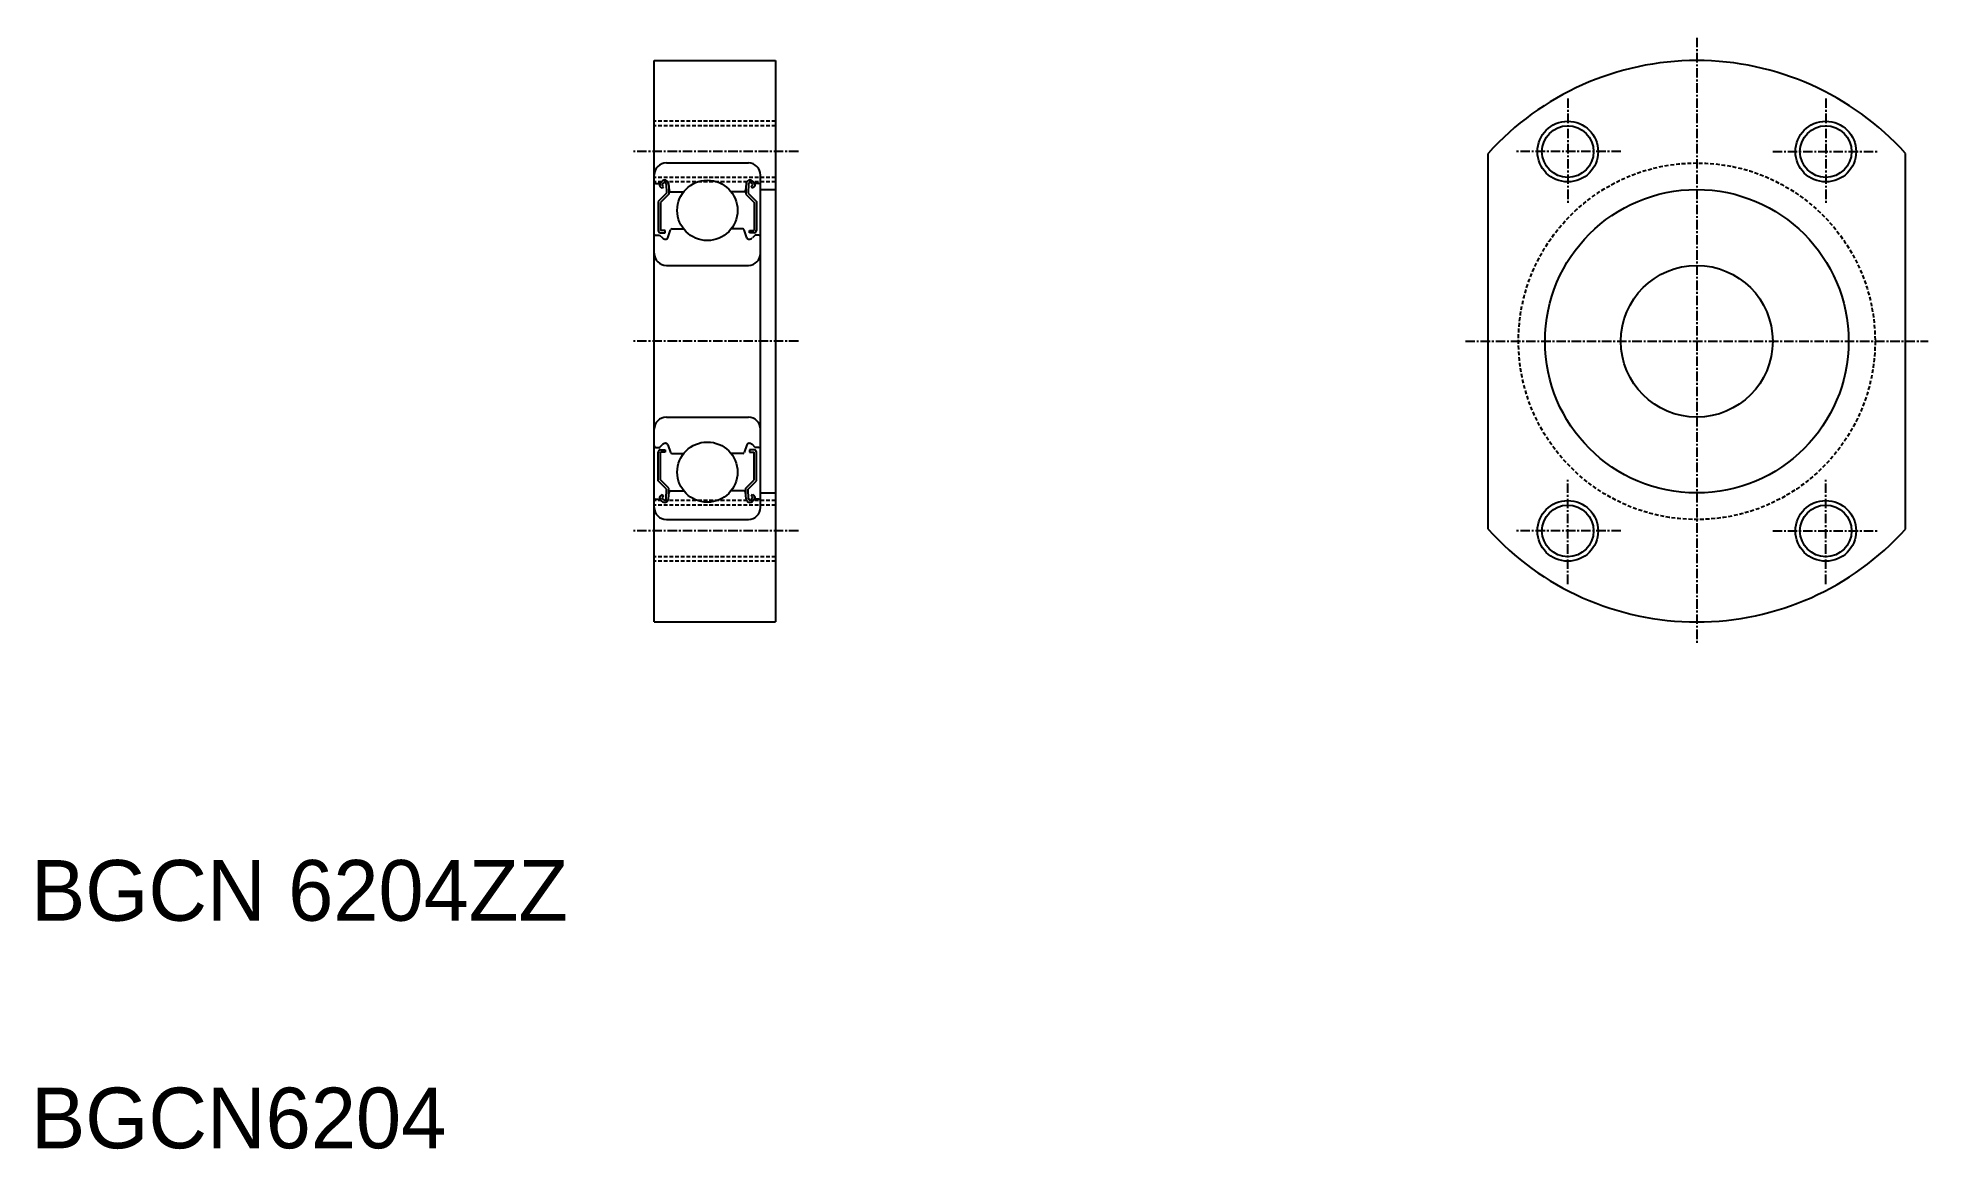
# Model space of a CAD drawing. Extents: x 117 to 366, y 99 to 246.
import ezdxf

# ---------------------------------------------------------------- set-up
doc = ezdxf.new("R2010")
doc.units = 0
doc.linetypes.add('CENTER', pattern=[2, 1.25, -0.25, 0.25, -0.25])
doc.linetypes.add('DASHED', pattern=[0.75, 0.5, -0.25])
doc.layers.get('0').update_dxf_attribs({"linetype": 'CONTINUOUS'})
doc.layers.add('CENTER', color=1, linetype='CENTER')

msp = doc.modelspace()

# ---------------------------------------------------------------- linework, layer by layer
at = {"color": 7, "linetype": 'CONTINUOUS'}
for p, q in [((197.99, 168.78), (197.99, 242.78)), ((197.99, 242.78), (213.99, 242.78)), ((213.99, 242.78), (213.99, 168.78)), ((199.59, 229.28), (210.39, 229.28)), ((307.88, 181.02), (307.88, 230.53)), ((362.88, 181.02), (362.88, 230.53)), ((198.77, 226.58), (198.99, 226.84)), ((211.21, 226.58), (210.99, 226.84)), ((211.99, 183.88), (211.99, 227.68)), ((198.19, 226.58), (198.77, 226.58)), ((199.62, 225.28), (198.52, 224.18)), ((199.04, 225.96), (198.81, 226.15)), ((199.92, 225.16), (198.82, 224.06)), ((199, 226.38), (199.21, 226.64)), ((199.23, 226.19), (199, 226.38)), ((199.04, 225.96), (199.23, 226.19)), ((199.57, 226.52), (199.62, 225.28)), ((199.87, 226.56), (199.95, 225.66)), ((199.92, 226), (199.92, 225.16)), ((200.15, 225.48), (201.87, 225.48)), ((209.83, 225.48), (208.11, 225.48)), ((210.11, 226.56), (210.03, 225.66)), ((210.06, 226), (210.06, 225.16)), ((210.06, 225.16), (211.16, 224.06)), ((210.41, 226.52), (210.36, 225.28)), ((210.36, 225.28), (211.46, 224.18)), ((210.75, 226.19), (210.98, 226.38)), ((210.94, 225.96), (210.75, 226.19)), ((210.98, 226.38), (210.76, 226.64)), ((210.94, 225.96), (211.17, 226.15)), ((211.79, 226.58), (211.21, 226.58)), ((211.99, 225.78), (213.99, 225.78)), ((198.52, 224.18), (198.52, 220.38)), ((198.82, 224.06), (198.82, 220.38)), ((211.16, 224.06), (211.16, 220.38)), ((211.46, 224.18), (211.46, 220.38)), ((198.19, 219.78), (198.69, 219.78)), ((198.69, 219.78), (199.06, 219.4)), ((199.44, 220.38), (198.82, 220.38)), ((198.82, 220.08), (199.44, 220.08)), ((199.44, 220.08), (199.44, 220.38)), ((199.77, 219.42), (200.14, 220.45)), ((200.33, 220.58), (201.87, 220.58)), ((209.65, 220.58), (208.11, 220.58)), ((210.21, 219.42), (209.84, 220.45)), ((210.54, 220.38), (211.16, 220.38)), ((210.54, 220.08), (210.54, 220.38)), ((211.16, 220.08), (210.54, 220.08)), ((211.29, 219.78), (210.92, 219.4)), ((211.79, 219.78), (211.29, 219.78)), ((199.59, 215.78), (210.39, 215.78)), ((199.59, 195.78), (210.39, 195.78)), ((198.69, 191.78), (199.06, 192.15)), ((199.77, 192.13), (200.14, 191.11)), ((210.21, 192.13), (209.84, 191.11)), ((211.29, 191.78), (210.92, 192.15)), ((198.19, 191.78), (198.69, 191.78)), ((198.52, 187.37), (198.52, 191.18)), ((198.82, 191.48), (199.44, 191.48)), ((198.82, 187.5), (198.82, 191.18)), ((199.44, 191.18), (198.82, 191.18)), ((199.44, 191.48), (199.44, 191.18)), ((200.33, 190.98), (201.87, 190.98)), ((209.65, 190.98), (208.11, 190.98)), ((210.54, 191.48), (210.54, 191.18)), ((211.16, 191.48), (210.54, 191.48)), ((210.54, 191.18), (211.16, 191.18)), ((211.16, 187.5), (211.16, 191.18)), ((211.79, 191.78), (211.29, 191.78)), ((211.46, 187.37), (211.46, 191.18)), ((199.62, 186.27), (198.52, 187.37)), ((199.92, 186.4), (198.82, 187.5)), ((210.06, 186.4), (211.16, 187.5)), ((210.36, 186.27), (211.46, 187.37)), ((198.19, 184.98), (198.77, 184.98)), ((198.77, 184.98), (198.99, 184.72)), ((199.04, 185.59), (198.81, 185.4)), ((199.23, 185.36), (199, 185.17)), ((199, 185.17), (199.21, 184.91)), ((199.04, 185.59), (199.23, 185.36)), ((199.57, 185.03), (199.62, 186.27)), ((199.87, 184.99), (199.95, 185.9)), ((199.92, 185.55), (199.92, 186.4)), ((200.15, 186.08), (201.87, 186.08)), ((209.83, 186.08), (208.11, 186.08)), ((210.11, 184.99), (210.03, 185.9)), ((210.06, 185.55), (210.06, 186.4)), ((210.41, 185.03), (210.36, 186.27)), ((210.94, 185.59), (210.75, 185.36)), ((210.75, 185.36), (210.98, 185.17)), ((210.98, 185.17), (210.76, 184.91)), ((210.94, 185.59), (211.17, 185.4)), ((211.21, 184.98), (210.99, 184.72)), ((211.79, 184.98), (211.21, 184.98)), ((211.99, 185.78), (213.99, 185.78)), ((199.59, 182.28), (210.39, 182.28)), ((197.99, 168.78), (213.99, 168.78))]:
    msp.add_line(p, q, dxfattribs=at)
at = {"color": 3, "linetype": 'DASHED'}
for p, q in [((213.99, 234.78), (197.99, 234.78)), ((213.99, 234.18), (197.99, 234.18)), ((213.99, 227.38), (197.99, 227.38)), ((213.99, 226.78), (197.99, 226.78)), ((213.99, 184.78), (197.99, 184.78)), ((213.99, 184.18), (197.99, 184.18)), ((213.99, 177.38), (197.99, 177.38)), ((213.99, 176.78), (197.99, 176.78))]:
    msp.add_line(p, q, dxfattribs=at)
at = {"color": 3, "linetype": 'CONTINUOUS'}
for centre in [(318.38, 230.78), (352.38, 230.78), (318.38, 180.78), (352.38, 180.78)]:
    msp.add_circle(centre, 4, dxfattribs=at)
at = {"color": 7, "linetype": 'CONTINUOUS'}
for centre, radius in [((318.38, 230.78), 3.4), ((352.38, 230.78), 3.4), ((204.99, 223.03), 3.97), ((335.38, 205.78), 20), ((335.38, 205.78), 10), ((204.99, 188.53), 3.97), ((318.38, 180.78), 3.4), ((352.38, 180.78), 3.4)]:
    msp.add_circle(centre, radius, dxfattribs=at)
at = {"color": 3, "linetype": 'DASHED'}
msp.add_circle((335.38, 205.78), 23.5, dxfattribs=at)
at = {"color": 7, "linetype": 'CONTINUOUS'}
for centre, radius, start, end in [((335.38, 205.78), 37, 41.9916, 138.0084), ((199.59, 227.68), 1.6, 90, 180), ((210.39, 227.68), 1.6, 0, 90), ((198.19, 226.78), 0.2, 180, 270), ((199.37, 226.52), 0.5, 4.987, 139.9098), ((199.37, 226.51), 0.2, 2.3754, 139.9922), ((210.61, 226.52), 0.5, 40.0902, 175.013), ((210.61, 226.51), 0.2, 40.0078, 177.6246), ((211.79, 226.78), 0.2, 270, 0), ((199, 226.38), 0.3, 139.9098, 229.9963), ((200.15, 225.68), 0.2, 184.987, 270), ((209.83, 225.68), 0.2, 270, 355.013), ((210.98, 226.38), 0.3, 310.0037, 40.0902), ((198.19, 219.58), 0.2, 90, 180), ((198.82, 220.38), 0.3, 180, 270), ((199.49, 219.83), 0.6, 225, 272.8048), ((199.49, 219.53), 0.3, 265.5374, 340.0299), ((200.33, 220.38), 0.2, 90, 160.0299), ((209.65, 220.38), 0.2, 19.9701, 90), ((210.49, 219.53), 0.3, 199.9701, 274.4626), ((210.49, 219.83), 0.6, 267.1952, 315), ((211.16, 220.38), 0.3, 270, 0), ((211.79, 219.58), 0.2, 0, 90), ((199.59, 217.38), 1.6, 180, 270), ((210.39, 217.38), 1.6, 270, 0), ((199.59, 194.18), 1.6, 90, 180), ((210.39, 194.18), 1.6, 0, 90), ((198.19, 191.98), 0.2, 180, 270), ((199.49, 191.73), 0.6, 87.1952, 135), ((199.49, 192.03), 0.3, 19.9701, 94.4626), ((210.49, 192.03), 0.3, 85.5374, 160.0299), ((210.49, 191.73), 0.6, 45, 92.8048), ((211.79, 191.98), 0.2, 270, 0), ((198.82, 191.18), 0.3, 90, 180), ((200.33, 191.18), 0.2, 199.9701, 270), ((209.65, 191.18), 0.2, 270, 340.0299), ((211.16, 191.18), 0.3, 0, 90), ((198.19, 184.78), 0.2, 90, 180), ((199, 185.17), 0.3, 130.0037, 220.0902), ((199.37, 185.04), 0.5, 220.0902, 355.013), ((199.37, 185.04), 0.2, 220.0078, 357.6246), ((200.15, 185.88), 0.2, 90, 175.013), ((209.83, 185.88), 0.2, 4.987, 90), ((210.61, 185.04), 0.5, 184.987, 319.9098), ((210.61, 185.04), 0.2, 182.3754, 319.9922), ((210.98, 185.17), 0.3, 319.9098, 49.9963), ((211.79, 184.78), 0.2, 0, 90), ((199.59, 183.88), 1.6, 180, 270), ((210.39, 183.88), 1.6, 270, 0), ((335.38, 205.78), 37, 221.9916, 318.0084)]:
    msp.add_arc(centre, radius, start, end, dxfattribs=at)
at = {"layer": 'CENTER', "color": 1, "linetype": 'CENTER'}
for p, q in [((335.38, 245.78), (335.38, 165.78)), ((318.38, 237.78), (318.38, 223.78)), ((352.38, 237.78), (352.38, 223.78)), ((216.99, 230.78), (194.99, 230.78)), ((325.38, 230.78), (311.38, 230.78)), ((345.38, 230.78), (359.38, 230.78)), ((216.99, 205.78), (194.99, 205.78)), ((304.88, 205.78), (365.88, 205.78)), ((318.38, 173.78), (318.38, 187.78)), ((352.38, 173.78), (352.38, 187.78)), ((216.99, 180.78), (194.99, 180.78)), ((325.38, 180.78), (311.38, 180.78)), ((345.38, 180.78), (359.38, 180.78))]:
    msp.add_line(p, q, dxfattribs=at)

# ---------------------------------------------------------------- texts
at = {"color": 7, "linetype": 'CONTINUOUS'}
for s, p in [('BGCN 6204ZZ', (115.87, 129.4)), ('BGCN6204', (115.87, 99.4))]:
    msp.add_text(s, height=8, dxfattribs=at).set_placement(p)

doc.saveas('drawing.dxf')
